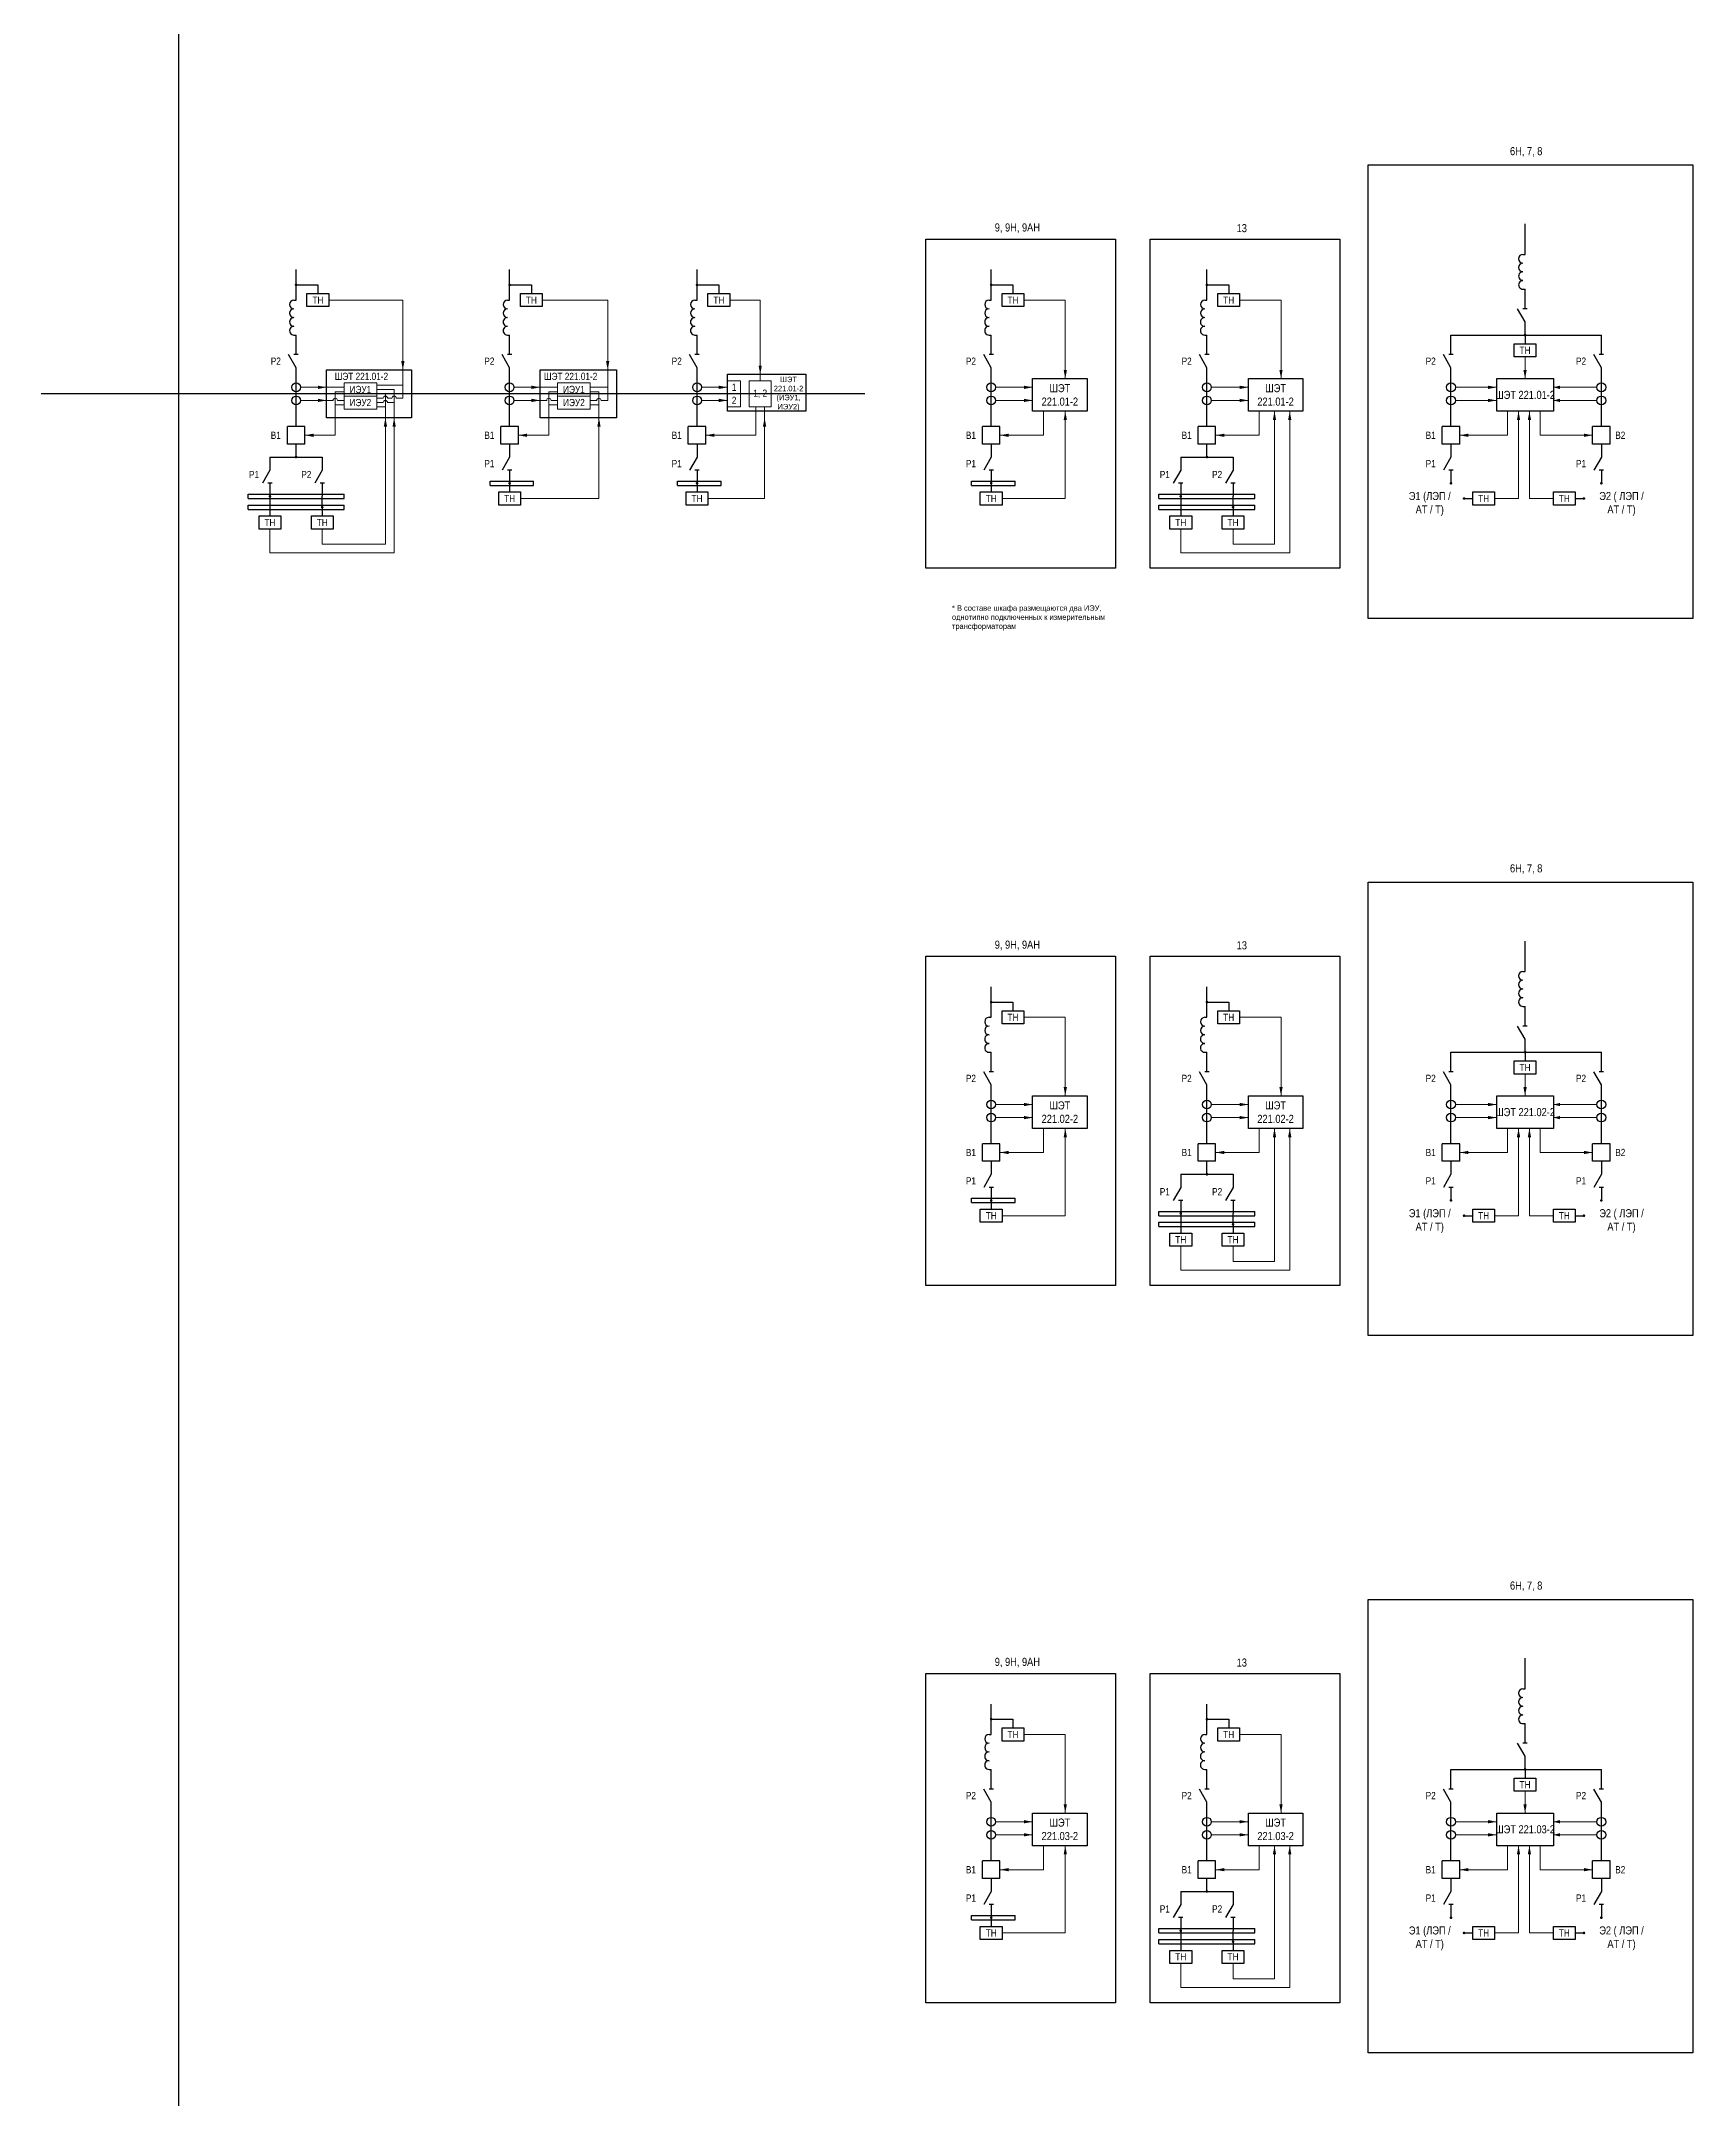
# Model space of a CAD drawing. Header units: millimetres. Extents: x -14593 to 14732, y -17400 to 5232.
# Drawn here: x 6062 to 6820, y -6532 to -5588 of the extents above; entities that cross this region are included whole.
import ezdxf
from ezdxf.enums import TextEntityAlignment as Align

# ---------------------------------------------------------------- set-up
doc = ezdxf.new("R2010")
doc.units = ezdxf.units.MM
for name, color, linetype, lineweight in [('Основная', 7, 'Continuous', 30), ('Тонкая', 7, 'Continuous', 18), ('Цепи внутренние', 5, 'Continuous', 30)]:
    doc.layers.add(name, color=color, linetype=linetype, lineweight=lineweight)
doc.styles.add('Narrow', font='ARIALN.TTF')
doc.styles.add('Вывод', font='tahoma.ttf', dxfattribs={"height": 2.5})
doc.styles.add('Компонент', font='ARIALN.TTF', dxfattribs={"height": 3.5})

# ---------------------------------------------------------------- blocks, each defined once
blk = doc.blocks.new('*U80')
at = {"color": 0, "linetype": 'ByBlock'}
for p, q in [((0, 0), (-8, 0)), ((-8, -8), (-8, 0)), ((0, -8), (0, 0)), ((0, -8), (-8, -8))]:
    blk.add_line(p, q, dxfattribs=at)
at = {"layer": 'Основная', "style": 'Компонент'}
blk.add_attdef('ОУ', text='', height=3.5, dxfattribs=at).set_placement((-15, -3), align=Align.MIDDLE_CENTER)
blk = doc.blocks.new('*U18')
at = {"color": 0, "linetype": 'ByBlock'}
blk.add_line((0, 0), (6, 3.43), dxfattribs=at)
blk = doc.blocks.new('*U10')
at = {"color": 0}
blk.add_line((0, -1), (0, 1), dxfattribs=at)
blk = doc.blocks.new('*U79')
at = {"color": 0, "linetype": 'ByBlock'}
for p, q in [((0, 3), (0, 9)), ((0, -9), (0, -3))]:
    blk.add_line(p, q, dxfattribs=at)
at = {"color": 0, "linetype": 'ByBlock', "ltscale": 0.25, "rotation": 89.99999999999999}
for name, p in [('*U18', (0, -3)), ('*U10', (0, 3))]:
    blk.add_blockref(name, p, dxfattribs=at)
at = {"layer": 'Основная'}
for tag, height, style, p in [('ОУ', 3.5, 'Компонент', (-12, 0)), ('В1', 2.5, 'Вывод', (2, 7)), ('В2', 2.5, 'Вывод', (2, -7))]:
    blk.add_attdef(tag, text='', height=height, dxfattribs=dict(at, style=style)).set_placement(p, align=Align.MIDDLE_CENTER)
blk = doc.blocks.new('*U81')
at = {"color": 0, "linetype": 'ByBlock'}
for p, q in [((0, 9), (0, 3)), ((0, -3), (0, -9))]:
    blk.add_line(p, q, dxfattribs=at)
at = {"color": 0, "linetype": 'ByBlock', "ltscale": 0.25, "xscale": -1, "rotation": 90}
for name, p in [('*U18', (0, 3)), ('*U10', (0, -3))]:
    blk.add_blockref(name, p, dxfattribs=at)
at = {"layer": 'Основная'}
for tag, height, style, p in [('ОУ', 3.5, 'Компонент', (-12, 0)), ('В2', 2.5, 'Вывод', (2, 7)), ('В1', 2.5, 'Вывод', (2, -7))]:
    blk.add_attdef(tag, text='', height=height, dxfattribs=dict(at, style=style)).set_placement(p, align=Align.MIDDLE_CENTER)
blk = doc.blocks.new('*U83')
at = {"ltscale": 0.25}
for p, q in [((0, 8), (1, 8)), ((0, -8), (1, -8))]:
    blk.add_line(p, q, dxfattribs=at)
for centre, major_axis, start_param, end_param in [((0, -2), (-2, 0), 4.712389, 7.853982), ((0, 6), (0, -2), 3.141593, 6.283185), ((0, 2), (0, -2), 3.141593, 6.283185), ((0, -6), (-2, 0), 4.712389, 7.853982)]:
    blk.add_ellipse(centre, major_axis=major_axis, ratio=1, start_param=start_param, end_param=end_param, dxfattribs=at)
at = {"layer": 'Основная'}
for tag, height, style, p in [('ОУ', 3.5, 'Компонент', (-6, 0)), ('В1', 2.5, 'Вывод', (5, 6)), ('В2', 2.5, 'Вывод', (5, -6))]:
    blk.add_attdef(tag, text='', height=height, dxfattribs=dict(at, style=style)).set_placement(p, align=Align.MIDDLE_CENTER)
blk = doc.blocks.new('*U82')
at = {"color": 0, "linetype": 'ByBlock'}
for p, q in [((0, 0), (20, 0)), ((0, -2), (0, 0)), ((20, -2), (20, 0)), ((0, -2), (20, -2))]:
    blk.add_line(p, q, dxfattribs=at)
at = {"layer": 'Основная', "style": 'Компонент'}
blk.add_attdef('ОШ', text='', height=3.5, dxfattribs=at).set_placement((6, 4), align=Align.MIDDLE_CENTER)
blk = doc.blocks.new('*U86')
at = {"linetype": 'ByBlock'}
blk.add_circle((0, 0), 2, dxfattribs=at)
at = {"layer": 'Основная', "color": 0, "linetype": 'ByBlock', "lineweight": -2}
blk.add_line((0, -3), (0, 3), dxfattribs=at)
at = {"layer": 'Основная', "linetype": 'ByBlock', "style": 'Компонент'}
blk.add_attdef('ОУ', text='', height=3.5, dxfattribs=at).set_placement((-6, 0), align=Align.MIDDLE_CENTER)
blk = doc.blocks.new('*U163')
at = {"color": 0, "linetype": 'ByBlock'}
for p, q in [((0, 0), (44, 0)), ((0, -2), (0, 0)), ((44, -2), (44, 0)), ((0, -2), (44, -2))]:
    blk.add_line(p, q, dxfattribs=at)
at = {"layer": 'Основная', "style": 'Компонент'}
blk.add_attdef('ОШ', text='', height=3.5, dxfattribs=at).set_placement((6, 4), align=Align.MIDDLE_CENTER)

msp = doc.modelspace()

# ---------------------------------------------------------------- linework, layer by layer
at = {"layer": 'Основная'}
for points in [[(6125, 1546), (6125, -16118)], [(6743, -5686), (6743, -5672)], [(6179, -5707), (6179, -5693)], [(6179, -5700), (6189, -5700)], [(6189, -5700), (6189, -5704)], [(6277, -5707), (6277, -5693)], [(6277, -5700), (6287, -5700)], [(6287, -5700), (6287, -5704)], [(6363, -5707), (6363, -5693)], [(6363, -5700), (6373, -5700)], [(6373, -5700), (6373, -5704)], [(6498, -5707), (6498, -5693)], [(6498, -5700), (6508, -5700)], [(6508, -5700), (6508, -5704)], [(6597, -5707), (6597, -5693)], [(6597, -5700), (6607, -5700)], [(6607, -5700), (6607, -5704)], [(6743, -5705), (6743, -5702)], [(6179, -5726), (6179, -5723)], [(6277, -5726), (6277, -5723)], [(6363, -5726), (6363, -5723)], [(6498, -5726), (6498, -5723)], [(6597, -5726), (6597, -5723)], [(6709, -5726), (6709, -5723)], [(6709, -5723), (6778, -5723)], [(6743, -5723), (6743, -5727)], [(6778, -5726), (6778, -5723)], [(6179, -5765), (6179, -5756)], [(6277, -5765), (6277, -5756)], [(6363, -5765), (6363, -5756)], [(6498, -5765), (6498, -5756)], [(6597, -5765), (6597, -5756)], [(6709, -5765), (6709, -5756)], [(6778, -5765), (6778, -5756)], [(6179, -5779), (6179, -5773)], [(6597, -5779), (6597, -5773)], [(6167, -5779), (6191, -5779)], [(6585, -5779), (6609, -5779)], [(6277, -5791), (6277, -5795)], [(6363, -5791), (6363, -5795)], [(6498, -5791), (6498, -5795)], [(6167, -5797), (6167, -5806)], [(6191, -5802), (6191, -5797)], [(6191, -5802), (6191, -5806)], [(6585, -5797), (6585, -5806)], [(6609, -5802), (6609, -5797)], [(6609, -5802), (6609, -5806)], [(6715, -5798), (6719, -5798)], [(6766, -5798), (6770, -5798)], [(6743, -6015), (6743, -6001)], [(6498, -6036), (6498, -6022)], [(6597, -6036), (6597, -6022)], [(6498, -6029), (6508, -6029)], [(6508, -6029), (6508, -6033)], [(6597, -6029), (6607, -6029)], [(6607, -6029), (6607, -6033)], [(6743, -6034), (6743, -6031)], [(6498, -6055), (6498, -6052)], [(6597, -6055), (6597, -6052)], [(6709, -6055), (6709, -6052)], [(6709, -6052), (6778, -6052)], [(6743, -6052), (6743, -6056)], [(6778, -6055), (6778, -6052)], [(6498, -6094), (6498, -6085)], [(6597, -6094), (6597, -6085)], [(6709, -6094), (6709, -6085)], [(6778, -6094), (6778, -6085)], [(6597, -6108), (6597, -6102)], [(6585, -6108), (6609, -6108)], [(6498, -6120), (6498, -6124)], [(6585, -6126), (6585, -6135)], [(6609, -6131), (6609, -6126)], [(6609, -6131), (6609, -6135)], [(6715, -6127), (6719, -6127)], [(6766, -6127), (6770, -6127)], [(6743, -6344), (6743, -6330)], [(6498, -6365), (6498, -6351)], [(6597, -6365), (6597, -6351)], [(6498, -6358), (6508, -6358)], [(6508, -6358), (6508, -6362)], [(6597, -6358), (6607, -6358)], [(6607, -6358), (6607, -6362)], [(6743, -6363), (6743, -6360)], [(6498, -6384), (6498, -6381)], [(6597, -6384), (6597, -6381)], [(6709, -6384), (6709, -6381)], [(6709, -6381), (6778, -6381)], [(6743, -6381), (6743, -6385)], [(6778, -6384), (6778, -6381)], [(6498, -6423), (6498, -6414)], [(6597, -6423), (6597, -6414)], [(6709, -6423), (6709, -6414)], [(6778, -6423), (6778, -6414)], [(6585, -6437), (6609, -6437)], [(6597, -6437), (6597, -6431)], [(6498, -6449), (6498, -6453)], [(6585, -6455), (6585, -6464)], [(6609, -6460), (6609, -6455)], [(6715, -6456), (6719, -6456)], [(6766, -6456), (6770, -6456)], [(6609, -6460), (6609, -6464)]]:
    msp.add_lwpolyline(points, dxfattribs=at)
at = {"layer": 'Основная', "color": 1}
for points in [[(6671, -5645), (6820, -5645), (6820, -5853), (6671, -5853)], [(6671, -5974), (6820, -5974), (6820, -6182), (6671, -6182)], [(6671, -6303), (6820, -6303), (6820, -6511), (6671, -6511)]]:
    msp.add_lwpolyline(points, close=True, dxfattribs=at)
at = {"layer": 'Основная', "color": 3}
for points in [[(6468, -5679), (6555, -5679), (6555, -5830), (6468, -5830)], [(6571, -5679), (6658, -5679), (6658, -5830), (6571, -5830)], [(6468, -6008), (6555, -6008), (6555, -6159), (6468, -6159)], [(6571, -6008), (6658, -6008), (6658, -6159), (6571, -6159)], [(6468, -6337), (6555, -6337), (6555, -6488), (6468, -6488)], [(6571, -6337), (6658, -6337), (6658, -6488), (6571, -6488)]]:
    msp.add_lwpolyline(points, close=True, dxfattribs=at)
at = {"layer": 'Основная', "ltscale": 0.25, "const_width": 0.6}
for points in [[(6178.7, -5700, 1), (6179.3, -5700, 1)], [(6276.7, -5700, 1), (6277.3, -5700, 1)], [(6362.7, -5700, 1), (6363.3, -5700, 1)], [(6497.7, -5700, 1), (6498.3, -5700, 1)], [(6596.7, -5700, 1), (6597.3, -5700, 1)], [(6742.7, -5723, 1), (6743.3, -5723, 1)], [(6742.7, -5723, 1), (6743.3, -5723, 1)], [(6178.7, -5779, 1), (6179.3, -5779, 1)], [(6596.7, -5779, 1), (6597.3, -5779, 1)], [(6276.7, -5791, 1), (6277.3, -5791, 1)], [(6362.7, -5791, 1), (6363.3, -5791, 1)], [(6497.7, -5791, 1), (6498.3, -5791, 1)], [(6708.7, -5791, 1), (6709.3, -5791, 1)], [(6777.7, -5791, 1), (6778.3, -5791, 1)], [(6166.7, -5797, 1), (6167.3, -5797, 1)], [(6190.7, -5802, 1), (6191.3, -5802, 1)], [(6584.7, -5797, 1), (6585.3, -5797, 1)], [(6608.7, -5802, 1), (6609.3, -5802, 1)], [(6714.7, -5798, 1), (6715.3, -5798, 1)], [(6769.7, -5798, 1), (6770.3, -5798, 1)], [(6497.7, -6029, 1), (6498.3, -6029, 1)], [(6596.7, -6029, 1), (6597.3, -6029, 1)], [(6742.7, -6052, 1), (6743.3, -6052, 1)], [(6742.7, -6052, 1), (6743.3, -6052, 1)], [(6596.7, -6108, 1), (6597.3, -6108, 1)], [(6497.7, -6120, 1), (6498.3, -6120, 1)], [(6584.7, -6126, 1), (6585.3, -6126, 1)], [(6708.7, -6120, 1), (6709.3, -6120, 1)], [(6777.7, -6120, 1), (6778.3, -6120, 1)], [(6608.7, -6131, 1), (6609.3, -6131, 1)], [(6714.7, -6127, 1), (6715.3, -6127, 1)], [(6769.7, -6127, 1), (6770.3, -6127, 1)], [(6497.7, -6358, 1), (6498.3, -6358, 1)], [(6596.7, -6358, 1), (6597.3, -6358, 1)], [(6742.7, -6381, 1), (6743.3, -6381, 1)], [(6742.7, -6381, 1), (6743.3, -6381, 1)], [(6596.7, -6437, 1), (6597.3, -6437, 1)], [(6497.7, -6449, 1), (6498.3, -6449, 1)], [(6584.7, -6455, 1), (6585.3, -6455, 1)], [(6708.7, -6449, 1), (6709.3, -6449, 1)], [(6714.7, -6456, 1), (6715.3, -6456, 1)], [(6769.7, -6456, 1), (6770.3, -6456, 1)], [(6777.7, -6449, 1), (6778.3, -6449, 1)], [(6608.7, -6460, 1), (6609.3, -6460, 1)]]:
    msp.add_lwpolyline(points, format="xyb", close=True, dxfattribs=at)
at = {"layer": 'Основная'}
for points in [[(6184, -5704), (6194, -5704), (6194, -5710), (6184, -5710)], [(6282, -5704), (6292, -5704), (6292, -5710), (6282, -5710)], [(6368, -5704), (6378, -5704), (6378, -5710), (6368, -5710)], [(6503, -5704), (6513, -5704), (6513, -5710), (6503, -5710)], [(6602, -5704), (6612, -5704), (6612, -5710), (6602, -5710)], [(6738, -5727), (6748, -5727), (6748, -5733), (6738, -5733)], [(6193, -5739), (6232, -5739), (6232, -5761), (6193, -5761)], [(6291, -5739), (6326, -5739), (6326, -5761), (6291, -5761)], [(6377, -5741), (6413, -5741), (6413, -5758), (6377, -5758)], [(6517, -5743), (6542, -5743), (6542, -5758), (6517, -5758)], [(6616, -5743), (6641, -5743), (6641, -5758), (6616, -5758)], [(6730, -5743), (6756, -5743), (6756, -5758), (6730, -5758)], [(6272, -5795), (6282, -5795), (6282, -5801), (6272, -5801)], [(6358, -5795), (6368, -5795), (6368, -5801), (6358, -5801)], [(6493, -5795), (6503, -5795), (6503, -5801), (6493, -5801)], [(6719, -5795), (6729, -5795), (6729, -5801), (6719, -5801)], [(6756, -5795), (6766, -5795), (6766, -5801), (6756, -5801)], [(6162, -5806), (6172, -5806), (6172, -5812), (6162, -5812)], [(6186, -5806), (6196, -5806), (6196, -5812), (6186, -5812)], [(6580, -5806), (6590, -5806), (6590, -5812), (6580, -5812)], [(6604, -5806), (6614, -5806), (6614, -5812), (6604, -5812)], [(6503, -6033), (6513, -6033), (6513, -6039), (6503, -6039)], [(6602, -6033), (6612, -6033), (6612, -6039), (6602, -6039)], [(6738, -6056), (6748, -6056), (6748, -6062), (6738, -6062)], [(6517, -6072), (6542, -6072), (6542, -6087), (6517, -6087)], [(6616, -6072), (6641, -6072), (6641, -6087), (6616, -6087)], [(6730, -6072), (6756, -6072), (6756, -6087), (6730, -6087)], [(6493, -6124), (6503, -6124), (6503, -6130), (6493, -6130)], [(6719, -6124), (6729, -6124), (6729, -6130), (6719, -6130)], [(6756, -6124), (6766, -6124), (6766, -6130), (6756, -6130)], [(6580, -6135), (6590, -6135), (6590, -6141), (6580, -6141)], [(6604, -6135), (6614, -6135), (6614, -6141), (6604, -6141)], [(6503, -6362), (6513, -6362), (6513, -6368), (6503, -6368)], [(6602, -6362), (6612, -6362), (6612, -6368), (6602, -6368)], [(6738, -6385), (6748, -6385), (6748, -6391), (6738, -6391)], [(6517, -6401), (6542, -6401), (6542, -6416), (6517, -6416)], [(6616, -6401), (6641, -6401), (6641, -6416), (6616, -6416)], [(6730, -6401), (6756, -6401), (6756, -6416), (6730, -6416)], [(6493, -6453), (6503, -6453), (6503, -6459), (6493, -6459)], [(6719, -6453), (6729, -6453), (6729, -6459), (6719, -6459)], [(6756, -6453), (6766, -6453), (6766, -6459), (6756, -6459)], [(6580, -6464), (6590, -6464), (6590, -6470), (6580, -6470)], [(6604, -6464), (6614, -6464), (6614, -6470), (6604, -6470)]]:
    msp.add_lwpolyline(points, close=True, dxfattribs=at)
at = {"layer": 'Тонкая'}
for points in [[(6194, -5707), (6228, -5707)], [(6228, -5707), (6228, -5739)], [(6292, -5707), (6322, -5707)], [(6322, -5707), (6322, -5739)], [(6378, -5707), (6392, -5707)], [(6392, -5707), (6392, -5741)], [(6513, -5707), (6532, -5707)], [(6532, -5707), (6532, -5743)], [(6612, -5707), (6631, -5707)], [(6631, -5707), (6631, -5743)], [(6228, -5739), (6228, -5752)], [(6322, -5739), (6322, -5753)], [(6743, -5733), (6743, -5743)], [(6181, -5747), (6193, -5747)], [(6193, -5747), (6201, -5747)], [(6228, -5746), (6216, -5746)], [(6224, -5748), (6216, -5748)], [(6224, -5754), (6224, -5748)], [(6279, -5747), (6291, -5747)], [(6291, -5747), (6299, -5747)], [(6322, -5747), (6314, -5747)], [(6365, -5747), (6377, -5747)], [(6392, -5741), (6392, -5744)], [(6500, -5747), (6517, -5747)], [(6599, -5747), (6616, -5747)], [(6711, -5747), (6730, -5747)], [(6776, -5747), (6756, -5747)], [(6181, -5753), (6193, -5753)], [(6193, -5753), (6196, -5753)], [(6201, -5749), (6197, -5749), (6197, -5755)], [(6197, -5755), (6197, -5761)], [(6201, -5755), (6197, -5755)], [(6198, -5753), (6201, -5753)], [(6220, -5750), (6216, -5750)], [(6219, -5752), (6216, -5752)], [(6216, -5754), (6219, -5754)], [(6216, -5756), (6220, -5756)], [(6220, -5756), (6220, -5750)], [(6220, -5761), (6220, -5756)], [(6223, -5752), (6221, -5752)], [(6221, -5754), (6224, -5754)], [(6224, -5761), (6224, -5754)], [(6228, -5752), (6225, -5752)], [(6279, -5753), (6291, -5753)], [(6291, -5753), (6294, -5753)], [(6299, -5749), (6295, -5749), (6295, -5755)], [(6295, -5755), (6295, -5761)], [(6299, -5755), (6295, -5755)], [(6296, -5753), (6299, -5753)], [(6318, -5749), (6314, -5749)], [(6317, -5753), (6314, -5753)], [(6314, -5755), (6318, -5755)], [(6318, -5755), (6318, -5749)], [(6318, -5761), (6318, -5755)], [(6322, -5753), (6319, -5753)], [(6365, -5753), (6377, -5753)], [(6390, -5756), (6390, -5769), (6367, -5769)], [(6394, -5761), (6394, -5756)], [(6500, -5753), (6517, -5753)], [(6599, -5753), (6616, -5753)], [(6711, -5753), (6730, -5753)], [(6776, -5753), (6756, -5753)], [(6197, -5761), (6197, -5769), (6183, -5769)], [(6220, -5819), (6220, -5761)], [(6224, -5823), (6224, -5761)], [(6295, -5761), (6295, -5769), (6281, -5769)], [(6318, -5798), (6318, -5761)], [(6394, -5798), (6394, -5761)], [(6522, -5758), (6522, -5769), (6502, -5769)], [(6532, -5798), (6532, -5758)], [(6621, -5758), (6621, -5769), (6601, -5769)], [(6628, -5819), (6628, -5758)], [(6635, -5823), (6635, -5758)], [(6735, -5758), (6735, -5769), (6713, -5769)], [(6740, -5758), (6740, -5798)], [(6745, -5798), (6745, -5758)], [(6750, -5758), (6750, -5769), (6774, -5769)], [(6282, -5798), (6318, -5798)], [(6368, -5798), (6394, -5798)], [(6503, -5798), (6532, -5798)], [(6740, -5798), (6729, -5798)], [(6745, -5798), (6756, -5798)], [(6167, -5812), (6167, -5823)], [(6191, -5812), (6191, -5819)], [(6585, -5812), (6585, -5823)], [(6609, -5812), (6609, -5819)], [(6224, -5823), (6167, -5823)], [(6191, -5819), (6220, -5819)], [(6635, -5823), (6585, -5823)], [(6609, -5819), (6628, -5819)], [(6513, -6036), (6532, -6036)], [(6532, -6036), (6532, -6072)], [(6612, -6036), (6631, -6036)], [(6631, -6036), (6631, -6072)], [(6743, -6062), (6743, -6072)], [(6500, -6076), (6517, -6076)], [(6599, -6076), (6616, -6076)], [(6711, -6076), (6730, -6076)], [(6776, -6076), (6756, -6076)], [(6500, -6082), (6517, -6082)], [(6522, -6087), (6522, -6098), (6502, -6098)], [(6532, -6127), (6532, -6087)], [(6599, -6082), (6616, -6082)], [(6621, -6087), (6621, -6098), (6601, -6098)], [(6628, -6148), (6628, -6087)], [(6635, -6152), (6635, -6087)], [(6711, -6082), (6730, -6082)], [(6735, -6087), (6735, -6098), (6713, -6098)], [(6740, -6087), (6740, -6127)], [(6745, -6127), (6745, -6087)], [(6750, -6087), (6750, -6098), (6774, -6098)], [(6776, -6082), (6756, -6082)], [(6503, -6127), (6532, -6127)], [(6740, -6127), (6729, -6127)], [(6745, -6127), (6756, -6127)], [(6585, -6141), (6585, -6152)], [(6609, -6141), (6609, -6148)], [(6635, -6152), (6585, -6152)], [(6609, -6148), (6628, -6148)], [(6513, -6365), (6532, -6365)], [(6532, -6365), (6532, -6401)], [(6612, -6365), (6631, -6365)], [(6631, -6365), (6631, -6401)], [(6743, -6391), (6743, -6401)], [(6500, -6405), (6517, -6405)], [(6599, -6405), (6616, -6405)], [(6711, -6405), (6730, -6405)], [(6776, -6405), (6756, -6405)], [(6500, -6411), (6517, -6411)], [(6522, -6416), (6522, -6427), (6502, -6427)], [(6532, -6456), (6532, -6416)], [(6599, -6411), (6616, -6411)], [(6621, -6416), (6621, -6427), (6601, -6427)], [(6628, -6477), (6628, -6416)], [(6635, -6481), (6635, -6416)], [(6711, -6411), (6730, -6411)], [(6735, -6416), (6735, -6427), (6713, -6427)], [(6740, -6416), (6740, -6456)], [(6745, -6456), (6745, -6416)], [(6750, -6416), (6750, -6427), (6774, -6427)], [(6776, -6411), (6756, -6411)], [(6503, -6456), (6532, -6456)], [(6740, -6456), (6729, -6456)], [(6745, -6456), (6756, -6456)], [(6585, -6470), (6585, -6481)], [(6609, -6470), (6609, -6477)], [(6635, -6481), (6585, -6481)], [(6609, -6477), (6628, -6477)]]:
    msp.add_lwpolyline(points, dxfattribs=at)
at = {"layer": 'Тонкая', "ltscale": 0.3}
for points in [[(6228, -5739, 0, 1.5, 0), (6228, -5735, 0, 0, 0)], [(6322, -5739, 0, 1.5, 0), (6322, -5735, 0, 0, 0)], [(6392, -5741, 0, 1.5, 0), (6392, -5737, 0, 0, 0)], [(6532, -5743, 0, 1.5, 0), (6532, -5739, 0, 0, 0)], [(6631, -5743, 0, 1.5, 0), (6631, -5739, 0, 0, 0)], [(6743, -5743, 0, 1.5, 0), (6743, -5739, 0, 0, 0)], [(6193, -5747, 0, 1.5, 0), (6189, -5747, 0, 0, 0)], [(6291, -5747, 0, 1.5, 0), (6287, -5747, 0, 0, 0)], [(6377, -5747, 0, 1.5, 0), (6373, -5747, 0, 0, 0)], [(6517, -5747, 0, 1.5, 0), (6513, -5747, 0, 0, 0)], [(6616, -5747, 0, 1.5, 0), (6612, -5747, 0, 0, 0)], [(6730, -5747, 0, 1.5, 0), (6726, -5747, 0, 0, 0)], [(6756, -5747, 0, 1.5, 0), (6759, -5747, 0, 0, 0)], [(6193, -5753, 0, 1.5, 0), (6189, -5753, 0, 0, 0)], [(6291, -5753, 0, 1.5, 0), (6287, -5753, 0, 0, 0)], [(6377, -5753, 0, 1.5, 0), (6373, -5753, 0, 0, 0)], [(6517, -5753, 0, 1.5, 0), (6513, -5753, 0, 0, 0)], [(6532, -5758, 0, 1.5, 0), (6532, -5762, 0, 0, 0)], [(6616, -5753, 0, 1.5, 0), (6612, -5753, 0, 0, 0)], [(6628, -5758, 0, 1.5, 0), (6628, -5762, 0, 0, 0)], [(6635, -5758, 0, 1.5, 0), (6635, -5762, 0, 0, 0)], [(6730, -5753, 0, 1.5, 0), (6726, -5753, 0, 0, 0)], [(6740, -5758, 0, 1.5, 0), (6740, -5762, 0, 0, 0)], [(6745, -5758, 0, 1.5, 0), (6745, -5762, 0, 0, 0)], [(6756, -5753, 0, 1.5, 0), (6759, -5753, 0, 0, 0)], [(6220, -5761, 0, 1.5, 0), (6220, -5765, 0, 0, 0)], [(6224, -5761, 0, 1.5, 0), (6224, -5765, 0, 0, 0)], [(6318, -5761, 0, 1.5, 0), (6318, -5765, 0, 0, 0)], [(6394, -5761, 0, 1.5, 0), (6394, -5765, 0, 0, 0)], [(6183, -5769, 0, 1.5, 0), (6187, -5769, 0, 0, 0)], [(6281, -5769, 0, 1.5, 0), (6285, -5769, 0, 0, 0)], [(6367, -5769, 0, 1.5, 0), (6371, -5769, 0, 0, 0)], [(6502, -5769, 0, 1.5, 0), (6506, -5769, 0, 0, 0)], [(6601, -5769, 0, 1.5, 0), (6605, -5769, 0, 0, 0)], [(6713, -5769, 0, 1.5, 0), (6717, -5769, 0, 0, 0)], [(6774, -5769, 0, 1.5, 0), (6770, -5769, 0, 0, 0)], [(6532, -6072, 0, 1.5, 0), (6532, -6068, 0, 0, 0)], [(6631, -6072, 0, 1.5, 0), (6631, -6068, 0, 0, 0)], [(6743, -6072, 0, 1.5, 0), (6743, -6068, 0, 0, 0)], [(6517, -6076, 0, 1.5, 0), (6513, -6076, 0, 0, 0)], [(6616, -6076, 0, 1.5, 0), (6612, -6076, 0, 0, 0)], [(6730, -6076, 0, 1.5, 0), (6726, -6076, 0, 0, 0)], [(6756, -6076, 0, 1.5, 0), (6759, -6076, 0, 0, 0)], [(6517, -6082, 0, 1.5, 0), (6513, -6082, 0, 0, 0)], [(6532, -6087, 0, 1.5, 0), (6532, -6091, 0, 0, 0)], [(6616, -6082, 0, 1.5, 0), (6612, -6082, 0, 0, 0)], [(6628, -6087, 0, 1.5, 0), (6628, -6091, 0, 0, 0)], [(6635, -6087, 0, 1.5, 0), (6635, -6091, 0, 0, 0)], [(6730, -6082, 0, 1.5, 0), (6726, -6082, 0, 0, 0)], [(6740, -6087, 0, 1.5, 0), (6740, -6091, 0, 0, 0)], [(6745, -6087, 0, 1.5, 0), (6745, -6091, 0, 0, 0)], [(6756, -6082, 0, 1.5, 0), (6759, -6082, 0, 0, 0)], [(6502, -6098, 0, 1.5, 0), (6506, -6098, 0, 0, 0)], [(6601, -6098, 0, 1.5, 0), (6605, -6098, 0, 0, 0)], [(6713, -6098, 0, 1.5, 0), (6717, -6098, 0, 0, 0)], [(6774, -6098, 0, 1.5, 0), (6770, -6098, 0, 0, 0)], [(6532, -6401, 0, 1.5, 0), (6532, -6397, 0, 0, 0)], [(6631, -6401, 0, 1.5, 0), (6631, -6397, 0, 0, 0)], [(6743, -6401, 0, 1.5, 0), (6743, -6397, 0, 0, 0)], [(6517, -6405, 0, 1.5, 0), (6513, -6405, 0, 0, 0)], [(6616, -6405, 0, 1.5, 0), (6612, -6405, 0, 0, 0)], [(6730, -6405, 0, 1.5, 0), (6726, -6405, 0, 0, 0)], [(6756, -6405, 0, 1.5, 0), (6759, -6405, 0, 0, 0)], [(6517, -6411, 0, 1.5, 0), (6513, -6411, 0, 0, 0)], [(6532, -6416, 0, 1.5, 0), (6532, -6420, 0, 0, 0)], [(6616, -6411, 0, 1.5, 0), (6612, -6411, 0, 0, 0)], [(6628, -6416, 0, 1.5, 0), (6628, -6420, 0, 0, 0)], [(6635, -6416, 0, 1.5, 0), (6635, -6420, 0, 0, 0)], [(6730, -6411, 0, 1.5, 0), (6726, -6411, 0, 0, 0)], [(6740, -6416, 0, 1.5, 0), (6740, -6420, 0, 0, 0)], [(6745, -6416, 0, 1.5, 0), (6745, -6420, 0, 0, 0)], [(6756, -6411, 0, 1.5, 0), (6759, -6411, 0, 0, 0)], [(6502, -6427, 0, 1.5, 0), (6506, -6427, 0, 0, 0)], [(6601, -6427, 0, 1.5, 0), (6605, -6427, 0, 0, 0)], [(6713, -6427, 0, 1.5, 0), (6717, -6427, 0, 0, 0)], [(6774, -6427, 0, 1.5, 0), (6770, -6427, 0, 0, 0)]]:
    msp.add_lwpolyline(points, format="xyseb", dxfattribs=at)
at = {"layer": 'Тонкая'}
for points in [[(6201, -5745), (6216, -5745), (6216, -5751), (6201, -5751)], [(6299, -5745), (6314, -5745), (6314, -5751), (6299, -5751)], [(6377, -5744), (6383, -5744), (6383, -5750), (6377, -5750)], [(6387, -5744), (6397, -5744), (6397, -5756), (6387, -5756)], [(6201, -5751), (6216, -5751), (6216, -5757), (6201, -5757)], [(6299, -5751), (6314, -5751), (6314, -5757), (6299, -5757)], [(6377, -5750), (6383, -5750), (6383, -5756), (6377, -5756)]]:
    msp.add_lwpolyline(points, close=True, dxfattribs=at)
for centre in [(6197, -5753), (6220, -5752), (6220, -5754), (6224, -5752), (6295, -5753), (6318, -5753)]:
    msp.add_arc(centre, 1, 0, 180, dxfattribs=at)
at = {"layer": 'Цепи внутренние'}
msp.add_lwpolyline([(6440, -5750), (6062, -5750)], dxfattribs=at)

# ---------------------------------------------------------------- block references
at = {"layer": 'Основная', "ltscale": 0.35}
for p in [(6742, -5694), (6178, -5715), (6276, -5715), (6362, -5715), (6497, -5715), (6596, -5715), (6742, -6023), (6497, -6044), (6596, -6044), (6742, -6352), (6497, -6373), (6596, -6373)]:
    msp.add_blockref('*U83', p, dxfattribs=at)
at = {"layer": 'Основная', "ltscale": 0.25}
for name, p in [('*U79', (6743, -5714)), ('*U79', (6179, -5735)), ('*U79', (6277, -5735)), ('*U79', (6363, -5735)), ('*U79', (6498, -5735)), ('*U79', (6597, -5735)), ('*U79', (6709, -5735)), ('*U79', (6778, -5735)), ('*U86', (6179, -5747)), ('*U86', (6277, -5747)), ('*U86', (6363, -5747)), ('*U86', (6498, -5747)), ('*U86', (6597, -5747)), ('*U86', (6709, -5747)), ('*U86', (6778, -5747)), ('*U86', (6179, -5753)), ('*U86', (6277, -5753)), ('*U86', (6363, -5753)), ('*U86', (6498, -5753)), ('*U86', (6597, -5753)), ('*U86', (6709, -5753)), ('*U86', (6778, -5753)), ('*U80', (6183, -5765)), ('*U80', (6281, -5765)), ('*U80', (6367, -5765)), ('*U80', (6502, -5765)), ('*U80', (6601, -5765)), ('*U80', (6713, -5765)), ('*U80', (6782, -5765)), ('*U81', (6277, -5782)), ('*U81', (6363, -5782)), ('*U81', (6498, -5782)), ('*U81', (6709, -5782)), ('*U81', (6778, -5782)), ('*U81', (6167, -5788)), ('*U81', (6191, -5788)), ('*U81', (6585, -5788)), ('*U81', (6609, -5788)), ('*U82', (6268, -5790)), ('*U82', (6354, -5790)), ('*U82', (6489, -5790)), ('*U163', (6157, -5796)), ('*U163', (6157, -5801)), ('*U163', (6575, -5796)), ('*U163', (6575, -5801)), ('*U79', (6743, -6043)), ('*U79', (6498, -6064)), ('*U79', (6597, -6064)), ('*U79', (6709, -6064)), ('*U79', (6778, -6064)), ('*U86', (6498, -6076)), ('*U86', (6597, -6076)), ('*U86', (6709, -6076)), ('*U86', (6778, -6076)), ('*U86', (6498, -6082)), ('*U86', (6597, -6082)), ('*U86', (6709, -6082)), ('*U86', (6778, -6082)), ('*U80', (6502, -6094)), ('*U80', (6601, -6094)), ('*U80', (6713, -6094)), ('*U80', (6782, -6094)), ('*U81', (6498, -6111)), ('*U81', (6709, -6111)), ('*U81', (6778, -6111)), ('*U81', (6585, -6117)), ('*U81', (6609, -6117)), ('*U82', (6489, -6119)), ('*U163', (6575, -6125)), ('*U163', (6575, -6130)), ('*U79', (6743, -6372)), ('*U79', (6498, -6393)), ('*U79', (6597, -6393)), ('*U79', (6709, -6393)), ('*U79', (6778, -6393)), ('*U86', (6498, -6405)), ('*U86', (6498, -6411)), ('*U86', (6597, -6405)), ('*U86', (6597, -6411)), ('*U86', (6709, -6405)), ('*U86', (6709, -6411)), ('*U86', (6778, -6405)), ('*U86', (6778, -6411)), ('*U80', (6502, -6423)), ('*U80', (6601, -6423)), ('*U80', (6713, -6423)), ('*U80', (6782, -6423)), ('*U81', (6498, -6440)), ('*U81', (6585, -6446)), ('*U81', (6609, -6446)), ('*U81', (6709, -6440)), ('*U81', (6778, -6440)), ('*U82', (6489, -6448)), ('*U163', (6575, -6454)), ('*U163', (6575, -6459))]:
    msp.add_blockref(name, p, dxfattribs=at)

# ---------------------------------------------------------------- texts
at = {"layer": 'Основная', "style": 'Narrow'}
for s, p in [('Р2', (6172, -5735)), ('Р2', (6270, -5735)), ('Р2', (6356, -5735)), ('Р2', (6491, -5735)), ('Р2', (6590, -5735)), ('Р2', (6702, -5735)), ('Р2', (6771, -5735)), ('В2', (6789, -5769)), ('В1', (6172, -5769)), ('В1', (6270, -5769)), ('В1', (6356, -5769)), ('В1', (6491, -5769)), ('В1', (6590, -5769)), ('В1', (6702, -5769)), ('Р1', (6162, -5787)), ('Р2', (6186, -5787)), ('Р1', (6270, -5782)), ('Р1', (6356, -5782)), ('Р1', (6491, -5782)), ('Р1', (6580, -5787)), ('Р2', (6604, -5787)), ('Р1', (6702, -5782)), ('Р1', (6771, -5782)), ('Р2', (6491, -6064)), ('Р2', (6590, -6064)), ('Р2', (6702, -6064)), ('Р2', (6771, -6064)), ('В1', (6491, -6098)), ('В1', (6590, -6098)), ('В1', (6702, -6098)), ('В2', (6789, -6098)), ('Р1', (6491, -6111)), ('Р1', (6580, -6116)), ('Р2', (6604, -6116)), ('Р1', (6702, -6111)), ('Р1', (6771, -6111)), ('Р2', (6491, -6393)), ('Р2', (6590, -6393)), ('Р2', (6702, -6393)), ('Р2', (6771, -6393)), ('В1', (6491, -6427)), ('В1', (6590, -6427)), ('В1', (6702, -6427)), ('В2', (6789, -6427)), ('Р1', (6491, -6440)), ('Р1', (6580, -6445)), ('Р2', (6604, -6445)), ('Р1', (6702, -6440)), ('Р1', (6771, -6440))]:
    msp.add_text(s, height=3.3, dxfattribs=at).set_placement(p, align=Align.MIDDLE_RIGHT)
at = {"layer": 'Основная', "color": 3, "char_height": 3.7, "attachment_point": 5, "style": 'Narrow'}
for s, insert, width in [('6Н, 7, 8', (6743.5, -5639), 99), ('9, 9Н, 9АН', (6510, -5674), 25), ('13', (6613, -5674), 25), ('6Н, 7, 8', (6743.5, -5968), 99), ('9, 9Н, 9АН', (6510, -6003), 25), ('13', (6613, -6003), 25), ('6Н, 7, 8', (6743.5, -6297), 99), ('9, 9Н, 9АН', (6510, -6332), 25), ('13', (6613, -6332), 25)]:
    msp.add_mtext(s, dxfattribs=dict(at, insert=insert, width=width))
at = {"layer": 'Основная', "style": 'Narrow'}
for s, insert, char_height, width, attachment_point in [('ТН', (6189, -5707), 3.3, 10, 5), ('ТН', (6287, -5707), 3.3, 10, 5), ('ТН', (6373, -5707), 3.3, 10, 5), ('ТН', (6508, -5707), 3.3, 10, 5), ('ТН', (6607, -5707), 3.3, 10, 5), ('ТН', (6743, -5730), 3.3, 10, 5), ('ШЭТ 221.01-2', (6209, -5742), 3.3, 29, 5), ('ИЭУ1', (6208.5, -5748), 3.3, 15, 5), ('ШЭТ 221.01-2', (6305, -5742), 3.3, 25, 5), ('ИЭУ1', (6306.5, -5748), 3.3, 15, 5), ('1', (6380, -5747), 3.3, 6, 5), ('1, 2', (6392, -5750), 3.3, 10, 5), ('ШЭТ 221.01-2 (ИЭУ1, ИЭУ2)', (6405, -5750), 2.5, 17, 5), ('ШЭТ 221.01-2', (6529.5, -5750.5), 3.7, 25, 5), ('ШЭТ 221.01-2', (6628.5, -5750.5), 3.7, 25, 5), ('ИЭУ2', (6208.5, -5754), 3.3, 15, 5), ('ИЭУ2', (6306.5, -5754), 3.3, 15, 5), ('2', (6380, -5753), 3.3, 6, 5), ('ШЭТ 221.01-2', (6743, -5750.5), 3.7, 26, 5), ('Э1 (ЛЭП / АТ / Т)', (6699.25, -5800.5), 3.7, 25.5, 5), ('Э2 ( ЛЭП / АТ / Т)', (6787.25, -5800.5), 3.7, 26.5, 5), ('ТН', (6277, -5798), 3.3, 10, 5), ('ТН', (6363, -5798), 3.3, 10, 5), ('ТН', (6498, -5798), 3.3, 10, 5), ('ТН', (6724, -5798), 3.3, 10, 5), ('ТН', (6761, -5798), 3.3, 10, 5), ('ТН', (6167, -5809), 3.3, 10, 5), ('ТН', (6191, -5809), 3.3, 10, 5), ('ТН', (6585, -5809), 3.3, 10, 5), ('ТН', (6609, -5809), 3.3, 10, 5), ('* В составе шкафа размещаются два ИЭУ,  однотипно подключенных к измерительным трансформаторам', (6480, -5847), 2.5, 62, 1), ('ТН', (6508, -6036), 3.3, 10, 5), ('ТН', (6607, -6036), 3.3, 10, 5), ('ТН', (6743, -6059), 3.3, 10, 5), ('ШЭТ 221.02-2', (6529.5, -6079.5), 3.7, 25, 5), ('ШЭТ 221.02-2', (6628.5, -6079.5), 3.7, 25, 5), ('ШЭТ 221.02-2', (6743, -6079.5), 3.7, 26, 5), ('ТН', (6498, -6127), 3.3, 10, 5), ('Э1 (ЛЭП / АТ / Т)', (6699.25, -6129.5), 3.7, 25.5, 5), ('ТН', (6724, -6127), 3.3, 10, 5), ('ТН', (6761, -6127), 3.3, 10, 5), ('Э2 ( ЛЭП / АТ / Т)', (6787.25, -6129.5), 3.7, 26.5, 5), ('ТН', (6585, -6138), 3.3, 10, 5), ('ТН', (6609, -6138), 3.3, 10, 5), ('ТН', (6508, -6365), 3.3, 10, 5), ('ТН', (6607, -6365), 3.3, 10, 5), ('ТН', (6743, -6388), 3.3, 10, 5), ('ШЭТ 221.03-2', (6529.5, -6408.5), 3.7, 25, 5), ('ШЭТ 221.03-2', (6628.5, -6408.5), 3.7, 25, 5), ('ШЭТ 221.03-2', (6743, -6408.5), 3.7, 26, 5), ('ТН', (6498, -6456), 3.3, 10, 5), ('Э1 (ЛЭП / АТ / Т)', (6699.25, -6458.5), 3.7, 25.5, 5), ('ТН', (6724, -6456), 3.3, 10, 5), ('ТН', (6761, -6456), 3.3, 10, 5), ('Э2 ( ЛЭП / АТ / Т)', (6787.25, -6458.5), 3.7, 26.5, 5), ('ТН', (6585, -6467), 3.3, 10, 5), ('ТН', (6609, -6467), 3.3, 10, 5)]:
    msp.add_mtext(s, dxfattribs=dict(at, insert=insert, char_height=char_height, width=width, attachment_point=attachment_point))

doc.saveas('drawing.dxf')
